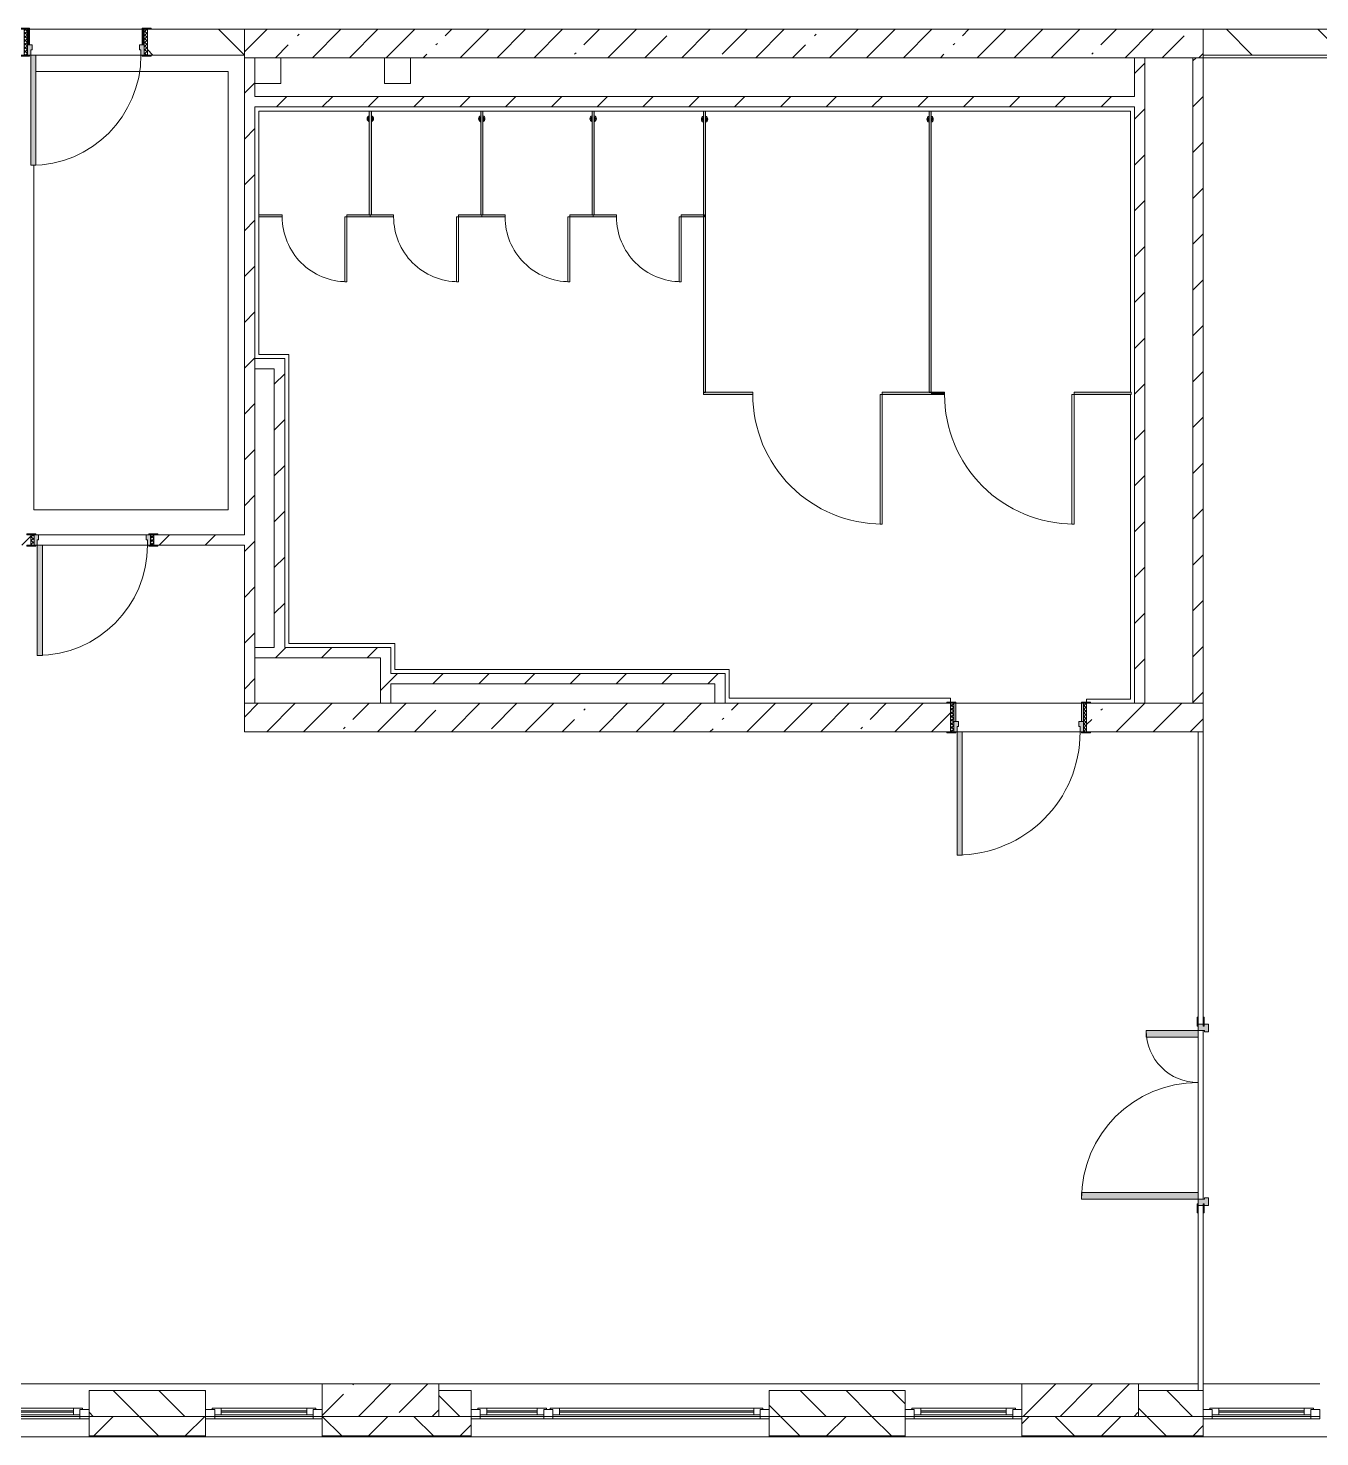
# Model space of a CAD drawing. Header units: millimetres. Extents: x 35378 to 237579, y -8553 to 29000.
# Drawn here: x 218655 to 228625, y -258 to 10608 of the extents above; entities that cross this region are included whole.
import ezdxf

# ---------------------------------------------------------------- set-up
doc = ezdxf.new("R2010")
doc.units = ezdxf.units.MM
for name, color, linetype, lineweight in [('A-DETL-2', 7, 'Continuous', 5), ('A-DOOR', 7, 'Continuous', 5), ('A-GENM-2', 7, 'Continuous', 5), ('A-GLAZ-2', 7, 'Continuous', 5), ('A-WALL', 7, 'Continuous', 9), ('A-WALL-4', 7, 'Continuous', 5), ('I-WALL-3', 7, 'Continuous', 5), ('S-COLS-1', 7, 'Continuous', 5)]:
    doc.layers.add(name, color=color, linetype=linetype, lineweight=lineweight)
for name, color, linetype, lineweight, true_color in [('A-DOOR-1', 7, 'Continuous', 5, 0xaaaaaa), ('A-DOOR-2', 7, 'Continuous', 5, 0xe2e2e2), ('A-DOOR-FRAM-1', 7, 'Continuous', 5, 0xe2e2e2), ('A-DOOR-FRAM-2', 7, 'Continuous', 5, 0xaaaaaa), ('A-FLOR-2', 7, 'Continuous', 5, 0xaaaaaa), ('A-GENM-5', 7, 'Continuous', 5, 0xe2ddcd)]:
    doc.layers.add(name, color=color, linetype=linetype, lineweight=lineweight, true_color=true_color)
pattern_1 = [(45, (108394.95, 0), (-176.7767, 176.7767), [])]
pattern_2 = [(45, (108394.95, 0), (-285.1231, 285.1231), []), (45, (108680.07, 0), (-285.1231, 285.1231), [504.031, -100.806, 16.764, -84.042])]

# ---------------------------------------------------------------- blocks, each defined once
blk = doc.blocks.new('110_Дверь_СКБ_1Ст_Внутренняя1 - Д-7а_л__950x2100h_Туалет-V96-3_5_2_птичка')
at = {"layer": 'A-DOOR-1'}
h = blk.add_hatch(dxfattribs=at)
h.set_pattern_fill('FP_125', color=256, style=0, pattern_type=2)
h.set_pattern_definition([(135, (1776.41, 174.685), (-14.14214, -14.14214), []), (225, (1776.41, 174.685), (14.14214, -14.14214), [])])
h.paths.add_polyline_path([(537.5, 110), (512.5, 110), (512.5, -110), (537.5, -110)])
at = {"layer": 'A-DOOR-2'}
h = blk.add_hatch(color=256, dxfattribs=at)
h.paths.add_polyline_path([(-487.5, 110), (-487.5, 30), (-452.5, 30), (-452.5, 70), (-462.5, 70), (-462.5, 110), (-473.5, 110)])
h.paths.add_polyline_path([(512.5, 110), (487.5, 110), (487.5, 70), (477.5, 70), (477.5, 30), (512.5, 30)])
at = {"layer": 'A-DOOR-FRAM-1'}
for points in [[(447.5, 1060), (447.5, 110), (487.5, 110), (487.5, 1060)], [(-472.5, 118), (-542.5, 118), (-542.5, 110), (-472.5, 110)], [(567.5, 118), (497.5, 118), (497.5, 110), (567.5, 110)], [(-473.5, 30), (-487.5, 30), (-487.5, -110), (-472.5, -110), (-472.5, 30)], [(512.5, 30), (497.5, 30), (497.5, -110), (512.5, -110)], [(-472.5, -110), (-542.5, -110), (-542.5, -118), (-472.5, -118)], [(567.5, -110), (497.5, -110), (497.5, -118), (567.5, -118)]]:
    blk.add_hatch(color=256, dxfattribs=at).paths.add_polyline_path(points)
at = {"layer": 'A-DOOR-FRAM-2'}
h = blk.add_hatch(dxfattribs=at)
h.set_pattern_fill('FP_126', color=256, style=0, pattern_type=2)
h.set_pattern_definition([(45, (-346.384, 174.685), (-14.1421, 14.1421), []), (135, (-346.384, 174.685), (-14.1421, -14.1421), [])])
h.paths.add_polyline_path([(-487.5, 110), (-512.5, 110), (-512.5, -110), (-487.5, -110)])
at = {"layer": 'A-DOOR-1'}
for p, q in [((487.5, 1060), (447.5, 1060)), ((447.5, 1060), (447.5, 110)), ((487.5, 110), (487.5, 1060)), ((447.5, 110), (487.5, 110))]:
    blk.add_line(p, q, dxfattribs=at)
blk.add_arc((487.5, 110), 950, 90, 180, dxfattribs=at)
at = {"layer": 'A-DOOR-FRAM-2'}
for p, q in [((-472.5, 118), (-542.5, 118)), ((-542.5, 118), (-542.5, 110)), ((-542.5, 110), (-472.5, 110)), ((-487.5, 110), (-512.5, 110)), ((-512.5, 110), (-512.5, -110)), ((-462.5, 110), (-487.5, 110)), ((-487.5, 110), (-487.5, 30)), ((-487.5, -110), (-487.5, 110)), ((-472.5, 110), (-487.5, 110)), ((-487.5, 110), (-487.5, 109)), ((-487.5, 109), (-472.5, 109)), ((-472.5, 110), (-472.5, 118)), ((-472.5, 109), (-472.5, 110)), ((-462.5, 70), (-462.5, 110)), ((487.5, 110), (487.5, 70)), ((512.5, 110), (487.5, 110)), ((567.5, 118), (497.5, 118)), ((497.5, 118), (497.5, 110)), ((512.5, 110), (497.5, 110)), ((497.5, 110), (497.5, 109)), ((497.5, 110), (567.5, 110)), ((497.5, 109), (512.5, 109)), ((512.5, 30), (512.5, 110)), ((537.5, 110), (512.5, 110)), ((512.5, 110), (512.5, -110)), ((512.5, 109), (512.5, 110)), ((537.5, -110), (537.5, 110)), ((567.5, 110), (567.5, 118)), ((-487.5, 30), (-452.5, 30)), ((-472.5, 30), (-487.5, 30)), ((-487.5, 30), (-487.5, -110)), ((-472.5, -110), (-472.5, 30)), ((-452.5, 70), (-462.5, 70)), ((-452.5, 30), (-452.5, 70)), ((487.5, 70), (477.5, 70)), ((477.5, 70), (477.5, 30)), ((477.5, 30), (512.5, 30)), ((512.5, 30), (497.5, 30)), ((497.5, 30), (497.5, -110)), ((512.5, -110), (512.5, 30)), ((-472.5, -110), (-542.5, -110)), ((-542.5, -110), (-542.5, -118)), ((-542.5, -118), (-472.5, -118)), ((-512.5, -110), (-487.5, -110)), ((-487.5, -110), (-472.5, -110)), ((-472.5, -118), (-472.5, -110)), ((497.5, -110), (512.5, -110)), ((567.5, -110), (497.5, -110)), ((497.5, -110), (497.5, -118)), ((497.5, -118), (567.5, -118)), ((512.5, -110), (537.5, -110)), ((567.5, -118), (567.5, -110))]:
    blk.add_line(p, q, dxfattribs=at)
blk = doc.blocks.new('120_Окно_СКБ_2Ст_Фрамуга сверху - 120_Окно_СКБ_2Ст_2300х2500_h_ ДОО-19727959-3_5_2_птичка')
at = {"layer": 'A-GLAZ-2'}
for p, q in [((-1150, -127), (-1150, -57)), ((-1150, -57), (-1080, -57)), ((1150, -57), (-1150, -57)), ((-1080, -57), (-1080, -127)), ((-1080, -57), (1080, -57)), ((520, -87), (-1080, -87)), ((-1080, -87), (-1080, -127)), ((-1030, -137), (-1030, -87)), ((-1030, -107), (470, -107)), ((470, -137), (470, -87)), ((520, -127), (520, -57)), ((520, -57), (590, -57)), ((520, -127), (520, -87)), ((590, -57), (590, -127)), ((1080, -87), (590, -87)), ((590, -87), (590, -127)), ((640, -137), (640, -87)), ((640, -107), (1030, -107)), ((1030, -137), (1030, -87)), ((1080, -127), (1080, -57)), ((1080, -57), (1150, -57)), ((1080, -127), (1080, -87)), ((1150, -57), (1150, -127)), ((-1080, -127), (-1150, -127)), ((-1150, -127), (-1100, -127)), ((-1080, -127), (-1100, -127)), ((-1100, -127), (-1100, -137)), ((-1100, -137), (540, -137)), ((540, -137), (-1100, -137)), ((470, -117), (-1030, -117)), ((590, -127), (520, -127)), ((540, -127), (520, -127)), ((540, -127), (570, -127)), ((540, -127), (570, -127)), ((540, -137), (540, -127)), ((590, -127), (570, -127)), ((570, -127), (570, -137)), ((570, -137), (1100, -137)), ((1100, -137), (570, -137)), ((1030, -117), (640, -117)), ((1150, -127), (1080, -127)), ((1100, -127), (1080, -127)), ((1100, -127), (1150, -127)), ((1100, -137), (1100, -127))]:
    blk.add_line(p, q, dxfattribs=at)
blk = doc.blocks.new('120_Окно_СКБ_1Ст - 120_Окно_СКБ_1Ст 900х2500_h_ с форточкой-22876038-3_5_2_птичка')
at = {"layer": 'A-GLAZ-2'}
for p, q in [((-450, -127), (-450, -57)), ((-450, -57), (-380, -57)), ((450, -57), (-450, -57)), ((-380, -57), (-380, -127)), ((380, -87), (-380, -87)), ((-380, -87), (-380, -127)), ((-330, -137), (-330, -87)), ((-330, -107), (330, -107)), ((330, -137), (330, -87)), ((380, -127), (380, -57)), ((380, -57), (450, -57)), ((380, -127), (380, -87)), ((450, -57), (450, -127)), ((-380, -127), (-450, -127)), ((-450, -127), (-400, -127)), ((-380, -127), (-400, -127)), ((-400, -127), (-400, -137)), ((-400, -137), (400, -137)), ((400, -137), (-400, -137)), ((330, -117), (-330, -117)), ((450, -127), (380, -127)), ((400, -127), (380, -127)), ((400, -127), (450, -127)), ((400, -137), (400, -127))]:
    blk.add_line(p, q, dxfattribs=at)
blk = doc.blocks.new('110_Дверь_СКБ_1Ст_Внутренняя1 - Д-8 950x2100h_охрана-V71-3_5_2_птичка')
at = {"layer": 'A-DOOR-1'}
h = blk.add_hatch(dxfattribs=at)
h.set_pattern_fill('FP_100', color=256, style=0, pattern_type=2)
h.set_pattern_definition([(135, (1826.41, 164.685), (-14.14214, -14.14214), []), (225, (1826.41, 164.685), (14.14214, -14.14214), [])])
h.paths.add_polyline_path([(487, 100), (462, 100), (462, -100), (487, -100), (487, -36)])
at = {"layer": 'A-DOOR-2'}
h = blk.add_hatch(color=256, dxfattribs=at)
h.paths.add_polyline_path([(437, 100), (437, 60), (427, 60), (427, 20), (462, 20), (462, 100)])
h.paths.add_polyline_path([(-413, 100), (-438, 100), (-438, 20), (-403, 20), (-403, 60), (-413, 60)])
at = {"layer": 'A-DOOR-FRAM-1'}
for points in [[(397, 950), (397, 100), (437, 100), (437, 950)], [(-493, 108), (-493, 100), (-423, 100), (-423, 108)], [(-423, 20), (-438, 20), (-438, -100), (-423, -100), (-423, -36)], [(517, 108), (447, 108), (447, 100), (517, 100)], [(462, 20), (447, 20), (447, -100), (462, -100), (462, -36)], [(-493, -100), (-493, -108), (-423, -108), (-423, -100)], [(447, -100), (447, -108), (517, -108), (517, -100)]]:
    blk.add_hatch(color=256, dxfattribs=at).paths.add_polyline_path(points)
at = {"layer": 'A-DOOR-FRAM-2'}
h = blk.add_hatch(dxfattribs=at)
h.set_pattern_fill('FP_101', color=256, style=0, pattern_type=2)
h.set_pattern_definition([(45, (-296.384, 164.685), (-14.1421, 14.1421), []), (135, (-296.384, 164.685), (-14.1421, -14.1421), [])])
h.paths.add_polyline_path([(-438, 100), (-463, 100), (-463, -100), (-438, -100), (-438, -36)])
at = {"layer": 'A-DOOR-1'}
for p, q in [((437, 950), (397, 950)), ((397, 950), (397, 100)), ((437, 100), (437, 950)), ((397, 100), (437, 100))]:
    blk.add_line(p, q, dxfattribs=at)
blk.add_arc((437, 100), 850, 90, 180, dxfattribs=at)
at = {"layer": 'A-DOOR-FRAM-2'}
for p, q in [((-423, 108), (-493, 108)), ((-493, 108), (-493, 100)), ((-493, 100), (-423, 100)), ((-438, 100), (-463, 100)), ((-463, 100), (-463, -100)), ((-413, 100), (-438, 100)), ((-438, 100), (-438, 20)), ((-438, -100), (-438, 100)), ((-423, 100), (-438, 100)), ((-438, 100), (-438, 99)), ((-438, 99), (-423, 99)), ((-438, 20), (-403, 20)), ((-423, 20), (-438, 20)), ((-438, 20), (-438, -100)), ((-423, 100), (-423, 108)), ((-423, 99), (-423, 100)), ((-423, -100), (-423, 20)), ((-413, 60), (-413, 100)), ((-403, 60), (-413, 60)), ((-403, 20), (-403, 60)), ((437, 60), (427, 60)), ((427, 60), (427, 20)), ((427, 20), (462, 20)), ((437, 100), (437, 60)), ((462, 100), (437, 100)), ((517, 108), (447, 108)), ((447, 108), (447, 100)), ((462, 100), (447, 100)), ((447, 100), (447, 99)), ((447, 100), (517, 100)), ((447, 99), (462, 99)), ((462, 20), (447, 20)), ((447, 20), (447, -100)), ((462, 20), (462, 100)), ((487, 100), (462, 100)), ((462, 100), (462, -100)), ((462, 99), (462, 100)), ((462, -100), (462, 20)), ((487, -100), (487, 100)), ((517, 100), (517, 108)), ((-423, -100), (-493, -100)), ((-493, -100), (-493, -108)), ((-493, -108), (-423, -108)), ((-463, -100), (-438, -100)), ((-438, -100), (-423, -100)), ((-423, -108), (-423, -100)), ((447, -100), (462, -100)), ((517, -100), (447, -100)), ((447, -100), (447, -108)), ((447, -108), (517, -108)), ((462, -100), (487, -100)), ((517, -108), (517, -100))]:
    blk.add_line(p, q, dxfattribs=at)
blk = doc.blocks.new('110_Дверь_СКБ_1Ст_Внутренняя1 - Д-8 950x2100h_охрана-V101-3_5_2_птичка')
at = {"layer": 'A-DOOR-1'}
h = blk.add_hatch(dxfattribs=at)
h.set_pattern_fill('FP_129', color=256, style=0, pattern_type=2)
h.set_pattern_definition([(135, (1826.41, 104.685), (-14.14214, -14.14214), []), (225, (1826.41, 104.685), (14.14214, -14.14214), [])])
h.paths.add_polyline_path([(487, 40), (462, 40), (462, -40), (487, -40)])
at = {"layer": 'A-DOOR-2'}
h = blk.add_hatch(color=256, dxfattribs=at)
h.paths.add_polyline_path([(437, 40), (437, 0), (427, 0), (427, -40), (462, -40), (462, 40)])
h.paths.add_polyline_path([(-413, 40), (-438, 40), (-438, -40), (-403, -40), (-403, 0), (-413, 0)])
at = {"layer": 'A-DOOR-FRAM-1'}
for points in [[(397, 890), (397, 40), (437, 40), (437, 890)], [(-493, 48), (-493, 40), (-423, 40), (-423, 48)], [(517, 48), (447, 48), (447, 40), (517, 40)], [(-423, -40), (-493, -40), (-493, -48), (-423, -48)], [(447, -40), (447, -48), (517, -48), (517, -40)]]:
    blk.add_hatch(color=256, dxfattribs=at).paths.add_polyline_path(points)
at = {"layer": 'A-DOOR-FRAM-2'}
h = blk.add_hatch(dxfattribs=at)
h.set_pattern_fill('FP_130', color=256, style=0, pattern_type=2)
h.set_pattern_definition([(45, (-296.384, 104.685), (-14.1421, 14.1421), []), (135, (-296.384, 104.685), (-14.1421, -14.1421), [])])
h.paths.add_polyline_path([(-438, 40), (-463, 40), (-463, -40), (-438, -40)])
at = {"layer": 'A-DOOR-1'}
for p, q in [((437, 890), (397, 890)), ((397, 890), (397, 40)), ((437, 40), (437, 890)), ((397, 40), (437, 40))]:
    blk.add_line(p, q, dxfattribs=at)
blk.add_arc((437, 40), 850, 90, 180, dxfattribs=at)
at = {"layer": 'A-DOOR-FRAM-2'}
for p, q in [((-423, 48), (-493, 48)), ((-493, 48), (-493, 40)), ((-493, 40), (-423, 40)), ((-438, 40), (-463, 40)), ((-463, 40), (-463, -40)), ((-413, 40), (-438, 40)), ((-438, 40), (-438, -40)), ((-438, -40), (-438, 40)), ((-423, 40), (-438, 40)), ((-438, 40), (-438, 39)), ((-438, 39), (-423, 39)), ((-423, 40), (-423, 48)), ((-423, 39), (-423, 40)), ((-413, 0), (-413, 40)), ((-403, 0), (-413, 0)), ((-403, -40), (-403, 0)), ((437, 0), (427, 0)), ((427, 0), (427, -40)), ((437, 40), (437, 0)), ((462, 40), (437, 40)), ((517, 48), (447, 48)), ((447, 48), (447, 40)), ((462, 40), (447, 40)), ((447, 40), (447, 39)), ((447, 40), (517, 40)), ((447, 39), (462, 39)), ((462, -40), (462, 40)), ((487, 40), (462, 40)), ((462, 40), (462, -40)), ((462, 39), (462, 40)), ((487, -40), (487, 40)), ((517, 40), (517, 48)), ((-423, -40), (-493, -40)), ((-493, -40), (-493, -48)), ((-493, -48), (-423, -48)), ((-463, -40), (-438, -40)), ((-423, -39), (-438, -39)), ((-438, -39), (-438, -40)), ((-438, -40), (-403, -40)), ((-438, -40), (-423, -40)), ((-423, -40), (-423, -39)), ((-423, -48), (-423, -40)), ((427, -40), (462, -40)), ((462, -39), (447, -39)), ((447, -39), (447, -40)), ((447, -40), (462, -40)), ((517, -40), (447, -40)), ((447, -40), (447, -48)), ((447, -48), (517, -48)), ((462, -40), (462, -39)), ((462, -40), (487, -40)), ((517, -48), (517, -40))]:
    blk.add_line(p, q, dxfattribs=at)
blk = doc.blocks.new('131_Сантехническая перегородка_Дверь 5 - СД-1-V206-3_5_2_птичка')
at = {"layer": 'A-GENM-5'}
for points in [[(70, 8), (70, -8), (250, -8), (250, 8)], [(750, 8), (750, -8), (930, -8), (930, 8)]]:
    blk.add_hatch(color=256, dxfattribs=at).paths.add_polyline_path(points)
at = {"layer": 'A-DOOR'}
for p, q in [((266, 508), (250, 508)), ((250, 8), (250, 508)), ((266, 8), (266, 508)), ((266, 8), (250, 8))]:
    blk.add_line(p, q, dxfattribs=at)
blk.add_arc((250, 8), 500, 360, 90, dxfattribs=at)
at = {"layer": 'A-GENM-2'}
for p, q in [((250, 8), (70, 8)), ((70, 8), (70, -8)), ((250, -8), (250, 8)), ((930, 8), (750, 8)), ((750, 8), (750, -8)), ((930, -8), (930, 8)), ((70, -8), (250, -8)), ((750, -8), (930, -8))]:
    blk.add_line(p, q, dxfattribs=at)
blk = doc.blocks.new('131_Сантехническая перегородка 6 - СП-1-V204-3_5_2_птичка')
at = {"layer": 'A-GENM-5'}
blk.add_hatch(color=256, dxfattribs=at).paths.add_polyline_path([(800, 8), (0, 8), (0, -8), (800, -8)])
at = {"layer": 'A-GENM-2'}
for p, q in [((800, 8), (0, 8)), ((0, 8), (0, -8)), ((800, -8), (800, 8)), ((0, -8), (800, -8))]:
    blk.add_line(p, q, dxfattribs=at)
at = {"layer": 'A-GENM-2', "flags": 128}
for points in [[(71, 8), (71, 9), (71, 9), (70, 9), (70, 10), (70, 10), (69, 11), (69, 11), (68, 12), (68, 12), (67, 12), (67, 13), (66, 13), (66, 13), (65, 14), (65, 14), (64, 14), (64, 14), (63, 14), (62, 15), (62, 15), (61, 15), (61, 15), (60, 15), (59, 15), (59, 15), (58, 15), (58, 15), (57, 15), (56, 15), (56, 15), (55, 15), (55, 15), (54, 14), (54, 14), (53, 14), (52, 14), (52, 13), (51, 13), (51, 13), (50, 13), (50, 12), (49, 12), (49, 11), (48, 11), (48, 11), (48, 10), (47, 10), (47, 9), (46, 9), (46, 8), (46, 8)], [(46, -8), (46, -9), (47, -9), (47, -9), (47, -10), (48, -10), (48, -11), (49, -11), (49, -12), (50, -12), (50, -12), (51, -13), (51, -13), (52, -13), (52, -14), (53, -14), (53, -14), (54, -14), (54, -14), (55, -15), (56, -15), (56, -15), (57, -15), (57, -15), (58, -15), (59, -15), (59, -15), (60, -15), (60, -15), (61, -15), (62, -15), (62, -15), (63, -15), (63, -14), (64, -14), (64, -14), (65, -14), (66, -13), (66, -13), (67, -13), (67, -13), (68, -12), (68, -12), (69, -11), (69, -11), (69, -11), (70, -10), (70, -10), (71, -9), (71, -9), (71, -8), (71, -8)]]:
    blk.add_lwpolyline(points, dxfattribs=at)
at = {"layer": 'A-GENM-2'}
for radius, start, end in [(24.6, 19.9113, 160.0887), (17.6, 45, 135), (17.6, 45, 135), (15.1, 45, 135), (24.6, 199.9113, 340.0887), (17.6, 225, 315), (17.6, 225, 315), (15.1, 225, 315)]:
    blk.add_arc((59, 0), radius, start, end, dxfattribs=at)
blk = doc.blocks.new('131_Сантехническая перегородка 7 - СП-1-V203-3_5_2_птичка')
at = {"layer": 'A-GENM-5'}
blk.add_hatch(color=256, dxfattribs=at).paths.add_polyline_path([(2166, 8), (-4, 8), (-4, -8), (2166, -8)])
at = {"layer": 'A-GENM-2'}
for p, q in [((2166, 8), (-4, 8)), ((-4, 8), (-4, -8)), ((2166, -8), (2166, 8)), ((-4, -8), (2166, -8))]:
    blk.add_line(p, q, dxfattribs=at)
at = {"layer": 'A-GENM-2', "flags": 128}
for points in [[(71, 8), (71, 9), (71, 9), (70, 9), (70, 10), (70, 10), (69, 11), (69, 11), (68, 12), (68, 12), (67, 12), (67, 13), (66, 13), (66, 13), (65, 14), (65, 14), (64, 14), (64, 14), (63, 14), (62, 15), (62, 15), (61, 15), (61, 15), (60, 15), (59, 15), (59, 15), (58, 15), (58, 15), (57, 15), (56, 15), (56, 15), (55, 15), (55, 15), (54, 14), (54, 14), (53, 14), (52, 14), (52, 13), (51, 13), (51, 13), (50, 13), (50, 12), (49, 12), (49, 11), (48, 11), (48, 11), (48, 10), (47, 10), (47, 9), (46, 9), (46, 8), (46, 8)], [(46, -8), (46, -9), (47, -9), (47, -9), (47, -10), (48, -10), (48, -11), (49, -11), (49, -12), (50, -12), (50, -12), (51, -13), (51, -13), (52, -13), (52, -14), (53, -14), (53, -14), (54, -14), (54, -14), (55, -15), (56, -15), (56, -15), (57, -15), (57, -15), (58, -15), (59, -15), (59, -15), (60, -15), (60, -15), (61, -15), (62, -15), (62, -15), (63, -15), (63, -14), (64, -14), (64, -14), (65, -14), (66, -13), (66, -13), (67, -13), (67, -13), (68, -12), (68, -12), (69, -11), (69, -11), (69, -11), (70, -10), (70, -10), (71, -9), (71, -9), (71, -8), (71, -8)]]:
    blk.add_lwpolyline(points, dxfattribs=at)
at = {"layer": 'A-GENM-2'}
for radius, start, end in [(24.6, 19.9113, 160.0887), (17.6, 45, 135), (17.6, 45, 135), (15.1, 45, 135), (24.6, 199.9113, 340.0887), (17.6, 225, 315), (17.6, 225, 315), (15.1, 225, 315)]:
    blk.add_arc((59, 0), radius, start, end, dxfattribs=at)
blk = doc.blocks.new('131_Сантехническая перегородка_Дверь МГН - СД-1-V205-3_5_2_птичка')
at = {"layer": 'A-GENM-5'}
for points in [[(-370, 8), (-370, -8), (10, -8), (10, 8)], [(1010, 8), (1010, -8), (1390, -8), (1390, 8), (1259, 8)]]:
    blk.add_hatch(color=256, dxfattribs=at).paths.add_polyline_path(points)
at = {"layer": 'A-DOOR'}
for p, q in [((10, 1008), (26, 1008)), ((10, 8), (10, 1008)), ((26, 8), (26, 1008)), ((10, 8), (26, 8))]:
    blk.add_line(p, q, dxfattribs=at)
blk.add_arc((10, 8), 1000, 360, 90, dxfattribs=at)
at = {"layer": 'A-GENM-2'}
for p, q in [((10, 8), (-370, 8)), ((-370, 8), (-370, -8)), ((10, -8), (10, 8)), ((1390, 8), (1010, 8)), ((1010, 8), (1010, -8)), ((1390, -8), (1390, 8)), ((-370, -8), (10, -8)), ((1010, -8), (1390, -8))]:
    blk.add_line(p, q, dxfattribs=at)
blk = doc.blocks.new('131_Сантехническая перегородка_Дверь МГН 2 - СД-1-V207-3_5_2_птичка')
at = {"layer": 'A-GENM-5'}
for points in [[(-430, 8), (-430, -8), (10, -8), (10, 8)], [(1010, 8), (1010, -8), (1110, -8), (1110, 8)]]:
    blk.add_hatch(color=256, dxfattribs=at).paths.add_polyline_path(points)
at = {"layer": 'A-DOOR'}
for p, q in [((10, 1008), (26, 1008)), ((10, 8), (10, 1008)), ((26, 8), (26, 1008)), ((10, 8), (26, 8))]:
    blk.add_line(p, q, dxfattribs=at)
blk.add_arc((10, 8), 1000, 360, 90, dxfattribs=at)
at = {"layer": 'A-GENM-2'}
for p, q in [((10, 8), (-430, 8)), ((-430, 8), (-430, -8)), ((10, -8), (10, 8)), ((1110, 8), (1010, 8)), ((1010, 8), (1010, -8)), ((1110, -8), (1110, 8)), ((-430, -8), (10, -8)), ((1010, -8), (1110, -8))]:
    blk.add_line(p, q, dxfattribs=at)
blk = doc.blocks.new('110_Дверь_СКБ_2Ст - Д-5_п__в составе перегородки _не входит в спец__-32680317-3_5_2_птичка')
at = {"layer": 'A-DOOR-2'}
h = blk.add_hatch(color=256, dxfattribs=at)
h.paths.add_polyline_path([(712, -20), (712, 60), (652, 60), (652, 30), (662, 30), (662, -20)])
h.paths.add_polyline_path([(-628, 60), (-688, 60), (-688, -20), (-638, -20), (-638, 30), (-628, 30)])
for points in [[(-588, -420), (-588, -20), (-638, -20), (-638, -420)], [(662, -920), (662, -20), (612, -20), (612, -920)]]:
    blk.add_hatch(color=256, dxfattribs=at).paths.add_polyline_path(points)
at = {"layer": 'A-DOOR-FRAM-1'}
for points in [[(-672, 28), (-742, 28), (-742, 20), (-672, 20)], [(768, 28), (698, 28), (698, 20), (768, 20)], [(-672, -20), (-742, -20), (-742, -28), (-672, -28)], [(768, -20), (698, -20), (698, -28), (768, -28)]]:
    blk.add_hatch(color=256, dxfattribs=at).paths.add_polyline_path(points)
at = {"layer": 'A-DOOR-1'}
for p, q in [((-638, -20), (-588, -20)), ((-638, -420), (-638, -20)), ((-588, -20), (-588, -420)), ((612, -20), (662, -20)), ((612, -920), (612, -20)), ((662, -20), (662, -920)), ((-588, -420), (-638, -420)), ((662, -920), (612, -920))]:
    blk.add_line(p, q, dxfattribs=at)
for centre, radius, start, end in [((-638, -20), 400, 270, 0), ((662, -20), 900, 180, 270)]:
    blk.add_arc(centre, radius, start, end, dxfattribs=at)
at = {"layer": 'A-DOOR-FRAM-2'}
for p, q in [((-742, 28), (-672, 28)), ((-742, 20), (-742, 28)), ((-672, 20), (-742, 20)), ((-688, 60), (-628, 60)), ((-688, -20), (-688, 60)), ((-688, 20), (-672, 20)), ((-688, 19), (-688, 20)), ((-672, 19), (-688, 19)), ((-672, 28), (-672, 20)), ((-672, 20), (-672, 19)), ((-638, 30), (-638, -20)), ((-628, 30), (-638, 30)), ((-628, 60), (-628, 30)), ((652, 60), (712, 60)), ((652, 30), (652, 60)), ((662, 30), (652, 30)), ((662, -20), (662, 30)), ((698, 20), (698, 28)), ((698, 28), (768, 28)), ((698, 19), (698, 20)), ((698, 20), (712, 20)), ((768, 20), (698, 20)), ((712, 19), (698, 19)), ((712, 60), (712, -20)), ((712, 20), (712, 19)), ((768, 28), (768, 20)), ((-742, -20), (-672, -20)), ((-742, -28), (-742, -20)), ((-672, -28), (-742, -28)), ((-638, -20), (-688, -20)), ((-672, -20), (-672, -28)), ((712, -20), (662, -20)), ((698, -28), (698, -20)), ((698, -20), (768, -20)), ((768, -28), (698, -28)), ((768, -20), (768, -28))]:
    blk.add_line(p, q, dxfattribs=at)

msp = doc.modelspace()

# ---------------------------------------------------------------- hatches: boundary and pattern name
at = {"layer": 'A-WALL-4'}
h = msp.add_hatch(dxfattribs=at)
h.set_pattern_fill('FP_96', color=256, style=0, pattern_type=2)
h.set_pattern_definition([(135, (108394.95, 0), (-176.7767, -176.7767), [])])
h.paths.add_polyline_path([(229582.5, -100), (229824.9, -100), (229824.9, 100), (229524.9, 100), (229524.9, -100)])
h.paths.add_polyline_path([(224374.9, -100), (225424.9, -100), (225424.9, 100), (224374.9, 100)])
h.paths.add_polyline_path([(227224.9, -100), (227724.9, -100), (227724.9, 100), (227224.9, 100)])
h.paths.add_polyline_path([(222074.9, -100), (222074.9, 100), (221824.9, 100), (221824.9, -100)])
h.paths.add_polyline_path([(217324.9, -100), (218224.9, -100), (218224.9, 100), (217324.9, 100)])
h.paths.add_polyline_path([(213735.4, -100), (214624.9, -100), (214624.9, 100), (213574.9, 100), (213574.9, -100)])
h.paths.add_polyline_path([(219124.9, -100), (220024.9, -100), (220024.9, 100), (219124.9, 100)])
h.paths.add_polyline_path([(211274.9, -100), (211274.9, 100), (211024.9, 100), (211024.9, -100)])
h.paths.add_polyline_path([(210124.9, -100), (210124.9, 100), (209224.9, 100), (209224.9, -100), (210006.6, -100)])
h.paths.add_polyline_path([(202924.9, -100), (203174.9, -100), (203174.9, 100), (202924.9, 100), (202924.9, 56.5)])
h.paths.add_polyline_path([(200684.8, -100), (201124.9, -100), (201124.9, 100), (200324.9, 100), (200324.9, -100)])
h.paths.add_polyline_path([(206277.9, -100), (206524.9, -100), (206524.9, 100), (205474.9, 100), (205474.9, -100)])
h = msp.add_hatch(dxfattribs=at)
h.set_pattern_fill('FP_98', color=256, style=0, pattern_type=2)
h.set_pattern_definition([(45, (108394.95, 0), (-353.5534, 353.5534), []), (135, (108394.95, 0), (-353.5534, -353.5534), [])])
h.paths.add_polyline_path([(232124.9, -250), (233474.9, -250), (233474.9, -100), (232124.9, -100)])
h.paths.add_polyline_path([(219328.5, -250), (220024.9, -250), (220024.9, -100), (219124.9, -100), (219124.9, -250)])
h.paths.add_polyline_path([(220924.9, -250), (222074.9, -250), (222074.9, -100), (220924.9, -100)])
h.paths.add_polyline_path([(229824.9, -250), (229824.9, -100), (228624.9, -100), (228624.9, -250), (229582.5, -250)])
h.paths.add_polyline_path([(218224.9, -250), (218224.9, -100), (217324.9, -100), (217324.9, -250), (217464.1, -250)])
h.paths.add_polyline_path([(224374.9, -250), (225424.9, -250), (225424.9, -100), (224374.9, -100)])
h.paths.add_polyline_path([(227724.9, -250), (227724.9, -100), (226324.9, -100), (226324.9, -250), (227718.2, -250)])
h.paths.add_polyline_path([(211274.9, -250), (211274.9, -100), (209224.9, -100), (209224.9, -250), (210938.8, -250)])
h.paths.add_polyline_path([(214624.9, -250), (214624.9, -100), (213574.9, -100), (213574.9, -250), (213735.4, -250)])
h.paths.add_polyline_path([(215524.9, -250), (216424.9, -250), (216424.9, -100), (215524.9, -100)])
h.paths.add_polyline_path([(208324.9, -250), (208324.9, -100), (207424.9, -100), (207424.9, -250), (208142.3, -250)])
h.paths.add_polyline_path([(206277.9, -250), (206524.9, -250), (206524.9, -100), (205474.9, -100), (205474.9, -250)])
h.paths.add_polyline_path([(201124.9, -250), (201124.9, -100), (200324.9, -100), (200324.9, -250), (200684.8, -250)])
h.paths.add_polyline_path([(203174.9, -250), (203174.9, -100), (202024.9, -100), (202024.9, -250), (202924.9, -250)])
h.paths.add_polyline_path([(199424.9, -250), (199424.9, -100), (197604.9, -100), (197604.9, -250), (199286.5, -250)])
at = {"layer": 'I-WALL-3'}
h = msp.add_hatch(dxfattribs=at)
h.set_pattern_fill('FP_97', color=256, style=0, pattern_type=2)
h.set_pattern_definition([(135, (108394.95, 0), (-353.5534, -353.5534), [])])
h.paths.add_polyline_path([(227724.9, 10400), (229604.9, 10400), (229604.9, 10600), (227724.9, 10600)])
h.paths.add_polyline_path([(216099.9, 10400), (216099.9, 10600), (215744.9, 10600), (215744.9, 10400), (216044.9, 10400)])
h.paths.add_polyline_path([(217699.9, 10400), (218624.9, 10400), (218624.9, 10600), (217499.9, 10600), (217499.9, 10400), (217554.9, 10400)])
h.paths.add_polyline_path([(220260.7, 10400), (220324.9, 10400), (220324.9, 10600), (219574.9, 10600), (219574.9, 10400), (219604.9, 10400)])
h = msp.add_hatch(dxfattribs=at)
h.set_pattern_fill('FP_94', color=256, style=0, pattern_type=2)
h.set_pattern_definition(pattern_2)
h.paths.add_polyline_path([(227724.9, 10380), (227724.9, 10600), (220324.9, 10600), (220324.9, 10380), (224921.6, 10380)])
h = msp.add_hatch(dxfattribs=at)
h.set_pattern_fill('FP_99', color=256, style=0, pattern_type=2)
h.set_pattern_definition(pattern_1)
h.paths.add_polyline_path([(220404.9, 5400), (220404.9, 10380), (220324.9, 10380), (220324.9, 5400)])
h = msp.add_hatch(dxfattribs=at)
h.set_pattern_fill('FP_99', color=256, style=0, pattern_type=2)
h.set_pattern_definition(pattern_1)
h.paths.add_polyline_path([(227194.9, 5400), (227274.9, 5400), (227274.9, 10380), (227194.9, 10380), (227194.9, 5437.4)])
h = msp.add_hatch(dxfattribs=at)
h.set_pattern_fill('FP_99', color=256, style=0, pattern_type=2)
h.set_pattern_definition(pattern_1)
h.paths.add_polyline_path([(227724.9, 5400), (227724.9, 10380), (227644.9, 10380), (227644.9, 5400), (227718.2, 5400)])
h = msp.add_hatch(dxfattribs=at)
h.set_pattern_fill('FP_99', color=256, style=0, pattern_type=2)
h.set_pattern_definition(pattern_1)
h.paths.add_polyline_path([(227194.9, 10000), (227194.9, 10080), (220404.9, 10080), (220404.9, 10000), (224921.6, 10000)])
h = msp.add_hatch(dxfattribs=at)
h.set_pattern_fill('FP_99', color=256, style=0, pattern_type=2)
h.set_pattern_definition(pattern_1)
h.paths.add_polyline_path([(220634.9, 5830), (220634.9, 7980), (220554.9, 7980), (220554.9, 5830)])
h = msp.add_hatch(dxfattribs=at)
h.set_pattern_fill('FP_99', color=256, style=0, pattern_type=2)
h.set_pattern_definition(pattern_1)
h.paths.add_polyline_path([(219654.9, 6620), (220324.9, 6620), (220324.9, 6700), (219624.9, 6700), (219624.9, 6620)])
h.paths.add_polyline_path([(218144.9, 6620), (218674.9, 6620), (218674.9, 6700), (218144.9, 6700)])
h = msp.add_hatch(dxfattribs=at)
h.set_pattern_fill('FP_99', color=256, style=0, pattern_type=2)
h.set_pattern_definition(pattern_1)
h.paths.add_polyline_path([(221374.9, 5750), (221374.9, 5830), (220404.9, 5830), (220404.9, 5750), (221192.9, 5750)])
h = msp.add_hatch(dxfattribs=at)
h.set_pattern_fill('FP_99', color=256, style=0, pattern_type=2)
h.set_pattern_definition(pattern_1)
h.paths.add_polyline_path([(221374.9, 5400), (221454.9, 5400), (221454.9, 5830), (221374.9, 5830), (221374.9, 5750)])
h = msp.add_hatch(dxfattribs=at)
h.set_pattern_fill('FP_99', color=256, style=0, pattern_type=2)
h.set_pattern_definition(pattern_1)
h.paths.add_polyline_path([(223954.9, 5550), (223954.9, 5630), (221454.9, 5630), (221454.9, 5550)])
h = msp.add_hatch(dxfattribs=at)
h.set_pattern_fill('FP_99', color=256, style=0, pattern_type=2)
h.set_pattern_definition(pattern_1)
h.paths.add_polyline_path([(224034.9, 5400), (224034.9, 5630), (223954.9, 5630), (223954.9, 5400)])
h = msp.add_hatch(dxfattribs=at)
h.set_pattern_fill('FP_94', color=256, style=0, pattern_type=2)
h.set_pattern_definition(pattern_2)
h.paths.add_polyline_path([(226854.9, 5180), (227724.9, 5180), (227724.9, 5400), (226824.9, 5400), (226824.9, 5180)])
h.paths.add_polyline_path([(220324.9, 5180), (225774.9, 5180), (225774.9, 5400), (220324.9, 5400)])
at = {"layer": 'S-COLS-1'}
h = msp.add_hatch(dxfattribs=at)
h.set_pattern_fill('FP_94', color=256, style=0, pattern_type=2)
h.set_pattern_definition(pattern_2)
h.paths.add_polyline_path([(221824.9, -100), (221824.9, 150), (220924.9, 150), (220924.9, -100), (221192.9, -100)])
h = msp.add_hatch(dxfattribs=at)
h.set_pattern_fill('FP_94', color=256, style=0, pattern_type=2)
h.set_pattern_definition(pattern_2)
h.paths.add_polyline_path([(227224.9, -100), (227224.9, 150), (226324.9, 150), (226324.9, -100), (226786, -100)])

# ---------------------------------------------------------------- linework, layer by layer
at = {"layer": 'A-DETL-2'}
for p, q in [((220198.4, 10273.7), (218714.9, 10273.7)), ((220198.4, 6893.7), (220198.4, 10273.7)), ((218698.4, 9550), (218698.4, 6893.7)), ((218698.4, 6893.7), (220198.4, 6893.7))]:
    msp.add_line(p, q, dxfattribs=at)
at = {"layer": 'A-FLOR-2'}
for p, q in [((220604.9, 10380), (220604.9, 10180)), ((221404.9, 10180), (221404.9, 10380)), ((221604.9, 10380), (221604.9, 10180)), ((229604.9, 10380), (227724.9, 10380)), ((220604.9, 10180), (220404.9, 10180)), ((221604.9, 10180), (221404.9, 10180)), ((223867.9, 9969), (220435.9, 9969)), ((220435.9, 9969), (220435.9, 9168)), ((225608.4, 9969), (223883.9, 9969)), ((227163.9, 9969), (225624.4, 9969)), ((227163.9, 7799), (227163.9, 9969)), ((220435.9, 9152), (220435.9, 8091)), ((220435.9, 8091), (220665.9, 8091)), ((220665.9, 8091), (220665.9, 5861)), ((227163.9, 5431), (227163.9, 7783)), ((220665.9, 5861), (221485.9, 5861)), ((221485.9, 5861), (221485.9, 5661)), ((221485.9, 5661), (224065.9, 5661)), ((224065.9, 5661), (224065.9, 5441)), ((224065.9, 5441), (225774.9, 5441)), ((225774.9, 5441), (225774.9, 5408)), ((226824.9, 5408), (226824.9, 5431)), ((226824.9, 5431), (227163.9, 5431))]:
    msp.add_line(p, q, dxfattribs=at)
at = {"layer": 'A-WALL'}
for p, q in [((220324.9, 10400), (220324.9, 10600)), ((227724.9, 10600), (227724.9, 10400)), ((220404.9, 10380), (220324.9, 10380)), ((220324.9, 5400), (220404.9, 5400)), ((227194.9, 5400), (227274.9, 5400)), ((227644.9, 5400), (227724.9, 5400)), ((227724.9, 5180), (227684.9, 5180)), ((227684.9, 100), (227724.9, 100)), ((219124.9, -100), (220024.9, -100)), ((220024.9, -100), (219124.9, -100)), ((221824.9, -100), (222074.9, -100)), ((222074.9, -100), (221824.9, -100)), ((224374.9, -100), (225424.9, -100)), ((225424.9, -100), (224374.9, -100)), ((227224.9, -100), (227724.9, -100)), ((227724.9, -100), (227224.9, -100)), ((219124.9, -250), (220024.9, -250)), ((219124.9, -253), (220024.9, -253)), ((220924.9, -250), (222074.9, -250)), ((220924.9, -253), (222074.9, -253)), ((224374.9, -250), (225424.9, -250)), ((224374.9, -253), (225424.9, -253)), ((226324.9, -250), (227724.9, -250)), ((226324.9, -253), (227724.9, -253))]:
    msp.add_line(p, q, dxfattribs=at)
at = {"layer": 'A-WALL-4'}
for p, q in [((220024.9, 100), (219124.9, 100)), ((219124.9, 100), (219124.9, -258)), ((220024.9, -258), (220024.9, 100)), ((222074.9, 100), (221824.9, 100)), ((221824.9, 100), (221824.9, -100)), ((222074.9, -258), (222074.9, 100)), ((225424.9, 100), (224374.9, 100)), ((224374.9, 100), (224374.9, -258)), ((225424.9, -258), (225424.9, 100)), ((227684.9, 100), (227224.9, 100)), ((227224.9, 100), (227224.9, -100)), ((227724.9, -258), (227724.9, 100)), ((218224.9, -100), (219124.9, -100)), ((221824.9, -100), (220924.9, -100)), ((220924.9, -100), (220924.9, -258)), ((222074.9, -100), (224374.9, -100)), ((227224.9, -100), (226324.9, -100)), ((226324.9, -100), (226324.9, -258)), ((218224.9, -258), (233632.9, -258))]:
    msp.add_line(p, q, dxfattribs=at)
at = {"layer": 'I-WALL-3'}
for p, q in [((218664.9, 10600), (219534.9, 10600)), ((229604.9, 10600), (219604.9, 10600)), ((219524.9, 10400), (218714.9, 10400)), ((219604.9, 10400), (220324.9, 10400)), ((220324.9, 10400), (220324.9, 6700)), ((220404.9, 10080), (220404.9, 10380)), ((220404.9, 10380), (227724.9, 10380)), ((227194.9, 10380), (227194.9, 10080)), ((227274.9, 5400), (227274.9, 10380)), ((227644.9, 10380), (227644.9, 5400)), ((227724.9, 10400), (229604.9, 10400)), ((227724.9, 2980), (227724.9, 10400)), ((227194.9, 10080), (220404.9, 10080)), ((220404.9, 5400), (220404.9, 10000)), ((220404.9, 10000), (227194.9, 10000)), ((227194.9, 10000), (227194.9, 5400)), ((220634.9, 8060), (220404.9, 8060)), ((220634.9, 5830), (220634.9, 8060)), ((220404.9, 7980), (220554.9, 7980)), ((220554.9, 7980), (220554.9, 5830)), ((218734.9, 6700), (219564.9, 6700)), ((220324.9, 6700), (219654.9, 6700)), ((219574.9, 6620), (218764.9, 6620)), ((219654.9, 6620), (220324.9, 6620)), ((220324.9, 6620), (220324.9, 5180)), ((220554.9, 5830), (220404.9, 5830)), ((221454.9, 5830), (220634.9, 5830)), ((221454.9, 5630), (221454.9, 5830)), ((220404.9, 5750), (221374.9, 5750)), ((221374.9, 5750), (221374.9, 5400)), ((224034.9, 5630), (221454.9, 5630)), ((221454.9, 5550), (223954.9, 5550)), ((221454.9, 5400), (221454.9, 5550)), ((223954.9, 5550), (223954.9, 5400)), ((224034.9, 5400), (224034.9, 5630)), ((225744.9, 5400), (220404.9, 5400)), ((225814.9, 5400), (226784.9, 5400)), ((227194.9, 5400), (226854.9, 5400)), ((227644.9, 5400), (227274.9, 5400)), ((220324.9, 5180), (225744.9, 5180)), ((226774.9, 5180), (225864.9, 5180)), ((226854.9, 5180), (227684.9, 5180)), ((227684.9, 5180), (227684.9, 2980)), ((227724.9, 2875), (227724.9, 1575)), ((227684.9, 1625), (227684.9, 2825)), ((227684.9, 1470), (227684.9, 100)), ((227724.9, 100), (227724.9, 1470)), ((218144.9, 150), (220924.9, 150)), ((221824.9, 150), (226324.9, 150)), ((227224.9, 150), (227684.9, 150)), ((227724.9, 150), (228624.9, 150)), ((220924.9, -100), (220024.9, -100)), ((226324.9, -100), (225424.9, -100)), ((228624.9, -100), (227724.9, -100))]:
    msp.add_line(p, q, dxfattribs=at)
at = {"layer": 'S-COLS-1'}
for p, q in [((221824.9, 150), (220924.9, 150)), ((220924.9, 150), (220924.9, -100)), ((221824.9, 100), (221824.9, 150)), ((227224.9, 150), (226324.9, 150)), ((226324.9, 150), (226324.9, -100)), ((227224.9, 100), (227224.9, 150)), ((221824.9, -100), (221824.9, 100)), ((227224.9, -100), (227224.9, 100)), ((220924.9, -100), (221824.9, -100)), ((226324.9, -100), (227224.9, -100))]:
    msp.add_line(p, q, dxfattribs=at)

# ---------------------------------------------------------------- block references
at = {"layer": 'A-DOOR-1'}
for name, p, rotation in [('110_Дверь_СКБ_1Ст_Внутренняя1 - Д-8 950x2100h_охрана-V71-3_5_2_птичка', (219112.4, 10500), 180), ('110_Дверь_СКБ_1Ст_Внутренняя1 - Д-8 950x2100h_охрана-V101-3_5_2_птичка', (219162.4, 6660), 180), ('110_Дверь_СКБ_1Ст_Внутренняя1 - Д-7а_л__950x2100h_Туалет-V96-3_5_2_птичка', (226312.4, 5290), 180), ('110_Дверь_СКБ_2Ст - Д-5_п__в составе перегородки _не входит в спец__-32680317-3_5_2_птичка', (227704.9, 2237.5), 270)]:
    msp.add_blockref(name, p, dxfattribs=dict(at, rotation=rotation))
at = {"layer": 'A-GENM-2'}
for name, p, rotation in [('131_Сантехническая перегородка 6 - СП-1-V204-3_5_2_птичка', (221295.9, 9968), 270.0000000000007), ('131_Сантехническая перегородка 6 - СП-1-V204-3_5_2_птичка', (222155.9, 9968), 270.0000000000007), ('131_Сантехническая перегородка 6 - СП-1-V204-3_5_2_птичка', (223015.9, 9968), 270.0000000000007), ('131_Сантехническая перегородка 7 - СП-1-V203-3_5_2_птичка', (223875.9, 9964.9), 269.9999999999999), ('131_Сантехническая перегородка 7 - СП-1-V203-3_5_2_птичка', (225616.4, 9964.9), 269.9999999999999), ('131_Сантехническая перегородка_Дверь 5 - СД-1-V206-3_5_2_птичка', (221365.9, 9160), 180), ('131_Сантехническая перегородка_Дверь 5 - СД-1-V206-3_5_2_птичка', (222225.9, 9160), 180), ('131_Сантехническая перегородка_Дверь 5 - СД-1-V206-3_5_2_птичка', (223085.9, 9160), 180), ('131_Сантехническая перегородка_Дверь 5 - СД-1-V206-3_5_2_птичка', (223945.9, 9160), 180), ('131_Сантехническая перегородка_Дверь МГН - СД-1-V205-3_5_2_птичка', (225257.9, 7791), 180), ('131_Сантехническая перегородка_Дверь МГН 2 - СД-1-V207-3_5_2_птичка', (226737.9, 7791), 180)]:
    msp.add_blockref(name, p, dxfattribs=dict(at, rotation=rotation))
at = {"layer": 'A-GLAZ-2', "rotation": 180}
for name, p in [('120_Окно_СКБ_1Ст - 120_Окно_СКБ_1Ст 900х2500_h_ с форточкой-22876038-3_5_2_птичка', (218674.9, -175)), ('120_Окно_СКБ_1Ст - 120_Окно_СКБ_1Ст 900х2500_h_ с форточкой-22876038-3_5_2_птичка', (220474.9, -175)), ('120_Окно_СКБ_2Ст_Фрамуга сверху - 120_Окно_СКБ_2Ст_2300х2500_h_ ДОО-19727959-3_5_2_птичка', (223224.9, -175)), ('120_Окно_СКБ_1Ст - 120_Окно_СКБ_1Ст 900х2500_h_ с форточкой-22876038-3_5_2_птичка', (225874.9, -175)), ('120_Окно_СКБ_1Ст - 120_Окно_СКБ_1Ст 900х2500_h_ с форточкой-22876038-3_5_2_птичка', (228174.9, -175))]:
    msp.add_blockref(name, p, dxfattribs=at)

doc.saveas('drawing.dxf')
